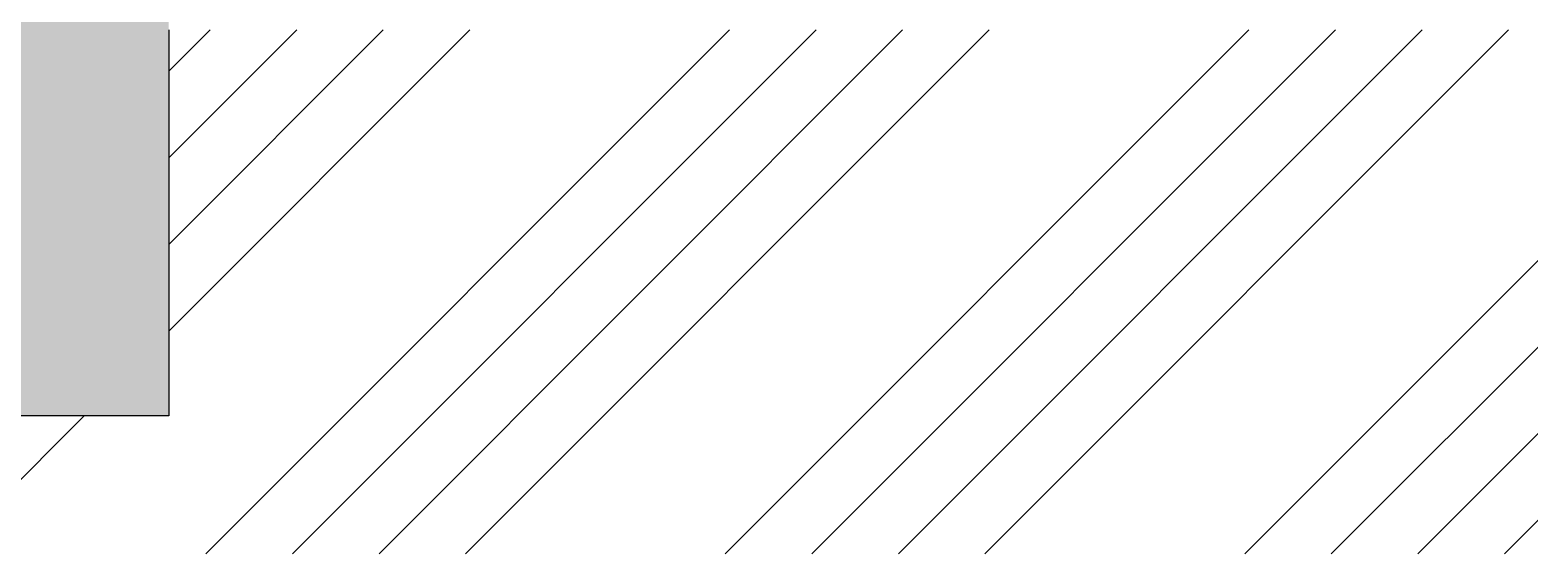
# Model space of a CAD drawing. Header units: millimetres. Extents: x 589 to 1175, y -455 to -172.
# Drawn here: x 611.98 to 615.868, y -195.594 to -194.237 of the extents above; entities that cross this region are included whole.
import ezdxf

# ---------------------------------------------------------------- set-up
doc = ezdxf.new("R2010")
doc.units = ezdxf.units.MM
doc.layers.add('SRAFA', color=251, linetype='Continuous')
doc.layers.add('ZDIVO', color=1, linetype='Continuous')

msp = doc.modelspace()

# ---------------------------------------------------------------- hatches: boundary and pattern name
at = {"layer": 'SRAFA'}
h = msp.add_hatch(color=256, dxfattribs=at)
h.dxf.hatch_style = 1
h.paths.add_polyline_path([(613.0897, -188.5697), (613.0897, -191.4364), (610.5197, -191.4364), (610.5197, -191.6114), (610.2497, -191.6114), (610.2497, -191.7364), (611.8897, -191.7364), (611.8897, -194.2364), (608.0897, -194.2364), (608.0897, -193.1864), (599.7897, -193.1864), (599.7897, -191.9864), (599.1064, -191.9864), (599.3397, -193.3864), (599.3397, -194.1864), (599.8897, -194.1864), (599.8897, -193.3864), (607.8897, -193.3864), (607.8897, -194.4364), (611.7897, -194.4364), (611.7897, -195.2364), (612.3397, -195.2364), (612.3397, -194.2364), (612.3397, -191.8364), (618.6397, -191.8364), (618.6397, -190.2364), (618.1897, -190.2364), (618.1897, -191.4364), (613.2397, -191.4364), (613.2397, -188.5447), (618.1897, -187.7197), (618.1897, -189.3364), (618.6397, -189.3364), (618.6397, -187.2392), (598.8645, -190.5351), (598.9564, -191.0864), (599.7897, -191.0864), (599.7897, -190.7864)])
h.paths.add_polyline_path([(608.4897, -191.4364), (608.4897, -191.7364), (610.2497, -191.7364), (610.2497, -191.6114), (610.5197, -191.6114), (610.5197, -191.4364), (610.0397, -191.4364)], flags=17)
h = msp.add_hatch(dxfattribs=at)
h.set_pattern_fill('ANSI34,_O', color=256, scale=0.05)
h.set_pattern_definition([(45, (-50.033, 0), (-0.6735192, 0.6735192), []), (45, (-49.8085, 0), (-0.6735192, 0.6735192), []), (45, (-49.584, 0), (-0.6735192, 0.6735192), []), (45, (-49.3595, 0), (-0.6735192, 0.6735192), [])])
h.paths.add_polyline_path([(611.7897, -194.4364), (607.8897, -194.4364), (607.8897, -193.3864), (599.8897, -193.3864), (599.8897, -194.1864), (599.3397, -194.1864), (599.3397, -193.3864), (599.3064, -193.1864), (588.9397, -193.1864), (595.2352, -195.5944), (618.1122, -195.5944), (623.3397, -194.2364), (616.2166, -194.2364), (616.2074, -194.2366), (616.1981, -194.2364), (613.8338, -194.2364), (613.8245, -194.2366), (613.8152, -194.2364), (612.3397, -194.2364), (612.3397, -195.2364), (611.7897, -195.2364)])

# ---------------------------------------------------------------- linework, layer by layer
at = {"layer": 'ZDIVO'}
for p, q in [((612.3397, -194.2364), (612.3397, -195.2364)), ((612.3397, -195.2364), (611.7897, -195.2364))]:
    msp.add_line(p, q, dxfattribs=at)

doc.saveas('drawing.dxf')
